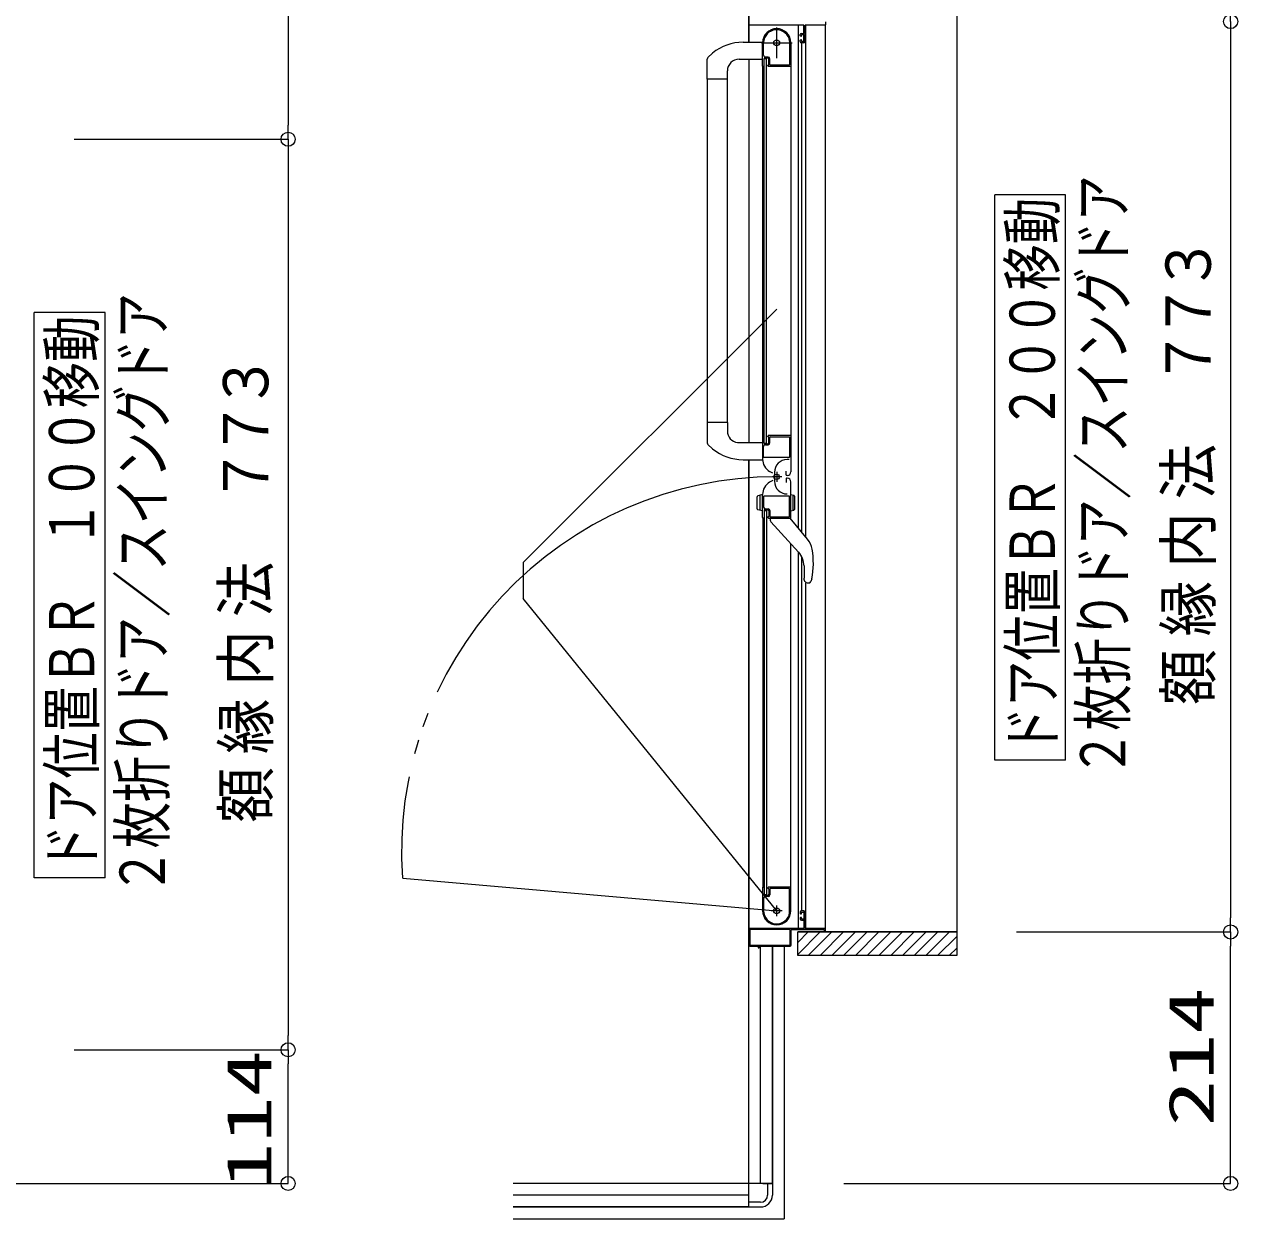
# Model space of a CAD drawing. Units: millimetres on the paper. Extents: x -305 to 305, y -152 to 152.
# Drawn here: x -144.2 to -92.7, y 31.1 to 81.8 of the extents above; entities that cross this region are included whole.
import ezdxf
from ezdxf.enums import TextEntityAlignment as Align

# ---------------------------------------------------------------- set-up
doc = ezdxf.new("R2010")
doc.units = ezdxf.units.MM
doc.linetypes.add('LONG_CHAIN', pattern=[21, 18, -1, 1, -1])
doc.linetypes.add('LONG_DOUBLE_CHAIN', pattern=[21.8, 18, -1, 0.6, -0.6, 0.6, -1])
doc.layers.add('0-0_0', color=7, linetype='Continuous', lineweight=9)
doc.layers.add('0-1_VIEW0001', color=7, linetype='Continuous', lineweight=9)
doc.styles.add('ＭＳ ゴシック', font='')
doc.styles.get('ＭＳ ゴシック').set_extended_font_data('MS Gothic')

# ---------------------------------------------------------------- blocks, each defined once
blk = doc.blocks.new('_ORIGIN')
at = {"layer": '0-0_0'}
blk.add_line((0, 0), (-1, 0), dxfattribs=at)
blk.add_circle((0, 0), 0.5, dxfattribs=at)

msp = doc.modelspace()

# ---------------------------------------------------------------- linework, layer by layer
at = {"layer": '0-1_VIEW0001'}
for p, q in [((-113.434, 81.024), (-113.434, 103.574)), ((-132.983, 101.973), (-132.983, 77.503)), ((-113.434, 82.45), (-113.434, 81.024)), ((-104.609, 82.847), (-104.609, 42.248)), ((-111.114, 81.748), (-113.409, 81.748)), ((-111.328, 60.403), (-111.328, 81.748)), ((-111.199, 81.398), (-111.114, 81.398)), ((-111.099, 81.413), (-111.099, 81.733)), ((-111.049, 81.733), (-111.049, 81.048)), ((-110.199, 81.748), (-111.034, 81.748)), ((-111.011, 60.019), (-111.011, 81.748)), ((-110.184, 81.883), (-110.184, 81.763)), ((-110.184, 43.398), (-110.184, 81.748)), ((-113.677, 81.023), (-112.859, 81.026)), ((-112.849, 80.013), (-112.849, 80.998)), ((-112.804, 80.468), (-112.804, 80.998)), ((-111.699, 81.072), (-111.699, 80.058)), ((-111.649, 80.999), (-111.649, 64.323)), ((-111.249, 81.293), (-111.249, 81.348)), ((-111.249, 81.048), (-111.249, 81.113)), ((-111.214, 81.278), (-111.234, 81.278)), ((-111.234, 81.128), (-111.214, 81.128)), ((-111.199, 81.338), (-111.199, 81.293)), ((-111.199, 81.113), (-111.199, 81.068)), ((-111.099, 80.998), (-111.199, 80.998)), ((-111.188, 60.233), (-111.188, 80.998)), ((-111.114, 81.353), (-111.184, 81.353)), ((-111.184, 81.053), (-111.114, 81.053)), ((-111.099, 81.068), (-111.099, 81.338)), ((-92.983, 81.303), (-92.983, 43.848)), ((-114.973, 80.561), (-115.172, 80.377)), ((-112.634, 80.348), (-112.759, 80.348)), ((-112.614, 80.393), (-112.729, 80.393)), ((-115.199, 79.448), (-115.199, 80.308)), ((-113.844, 80.303), (-112.849, 80.303)), ((-113.434, 80.298), (-113.434, 64.024)), ((-112.834, 64.323), (-112.834, 79.998)), ((-112.808, 79.998), (-112.834, 79.998)), ((-112.786, 80.02), (-112.795, 80.005)), ((-112.684, 80.323), (-112.784, 80.323)), ((-112.784, 63.998), (-112.784, 80.323)), ((-112.684, 63.998), (-112.684, 80.323)), ((-112.624, 80.027), (-112.624, 80.033)), ((-112.614, 80.005), (-112.622, 80.02)), ((-111.659, 79.998), (-112.601, 79.998)), ((-112.584, 80.073), (-112.584, 80.298)), ((-112.539, 80.058), (-112.539, 80.318)), ((-111.709, 80.048), (-112.529, 80.048)), ((-115.199, 79.448), (-115.199, 64.012)), ((-114.344, 79.448), (-115.199, 79.448)), ((-114.349, 79.448), (-114.349, 64.874)), ((-114.344, 79.448), (-114.344, 79.803)), ((-142.069, 76.903), (-132.983, 76.903)), ((-132.983, 76.303), (-132.983, 38.848)), ((-99.987, 74.548), (-102.987, 74.548)), ((-102.987, 50.548), (-102.987, 74.548)), ((-99.987, 50.548), (-99.987, 74.548)), ((-140.755, 69.548), (-143.755, 69.548)), ((-143.755, 45.548), (-143.755, 69.548)), ((-140.755, 45.548), (-140.755, 69.548)), ((-114.344, 64.874), (-115.199, 64.874)), ((-114.344, 64.874), (-114.344, 64.519)), ((-114.974, 63.761), (-115.172, 63.944)), ((-113.914, 64.024), (-112.859, 64.024)), ((-112.849, 64.308), (-112.849, 63.322)), ((-112.834, 64.323), (-112.808, 64.323)), ((-112.795, 64.316), (-112.786, 64.302)), ((-112.784, 63.998), (-112.684, 63.998)), ((-112.759, 63.973), (-112.634, 63.973)), ((-112.729, 63.933), (-112.614, 63.933)), ((-112.624, 64.288), (-112.624, 64.294)), ((-112.622, 64.302), (-112.614, 64.316)), ((-111.649, 64.323), (-112.601, 64.323)), ((-112.584, 64.023), (-112.584, 64.248)), ((-112.539, 64.008), (-112.539, 64.258)), ((-112.524, 64.273), (-111.709, 64.273)), ((-111.699, 64.263), (-111.699, 63.403)), ((-111.649, 64.354), (-111.649, 62.784)), ((-112.804, 63.408), (-112.804, 63.858)), ((-111.709, 63.393), (-112.789, 63.393)), ((-113.677, 63.298), (-112.859, 63.296)), ((-113.434, 31.574), (-113.434, 63.298)), ((-113.434, 63.298), (-113.434, 42.698)), ((-111.723, 63.303), (-111.803, 63.303)), ((-112.419, 62.727), (-112.549, 62.802)), ((-112.419, 62.419), (-112.549, 62.344)), ((-112.343, 62.763), (-112.343, 62.383)), ((-111.854, 62.658), (-111.854, 62.808)), ((-111.854, 62.488), (-111.854, 62.338)), ((-111.799, 62.633), (-111.829, 62.633)), ((-111.799, 62.513), (-111.829, 62.513)), ((-111.649, 60.793), (-111.649, 62.363)), ((-112.849, 61.823), (-113.044, 61.77)), ((-112.849, 60.838), (-112.849, 61.824)), ((-113.099, 61.698), (-113.099, 61.247)), ((-112.949, 61.149), (-112.949, 61.796)), ((-112.804, 61.738), (-112.804, 61.288)), ((-111.709, 61.753), (-112.789, 61.753)), ((-111.699, 60.883), (-111.699, 61.743)), ((-111.549, 61.149), (-111.549, 61.796)), ((-111.499, 61.756), (-111.499, 61.19)), ((-112.849, 61.123), (-113.044, 61.175)), ((-112.834, 60.823), (-112.834, 45.148)), ((-112.834, 60.823), (-112.808, 60.823)), ((-112.795, 60.83), (-112.786, 60.845)), ((-112.784, 61.148), (-112.784, 44.823)), ((-112.784, 61.148), (-112.684, 61.148)), ((-112.759, 61.173), (-112.634, 61.173)), ((-112.729, 61.213), (-112.614, 61.213)), ((-112.684, 61.148), (-112.684, 44.823)), ((-112.624, 60.858), (-112.624, 60.852)), ((-112.622, 60.845), (-112.614, 60.83)), ((-112.601, 60.823), (-111.659, 60.823)), ((-112.584, 61.123), (-112.584, 60.898)), ((-112.539, 61.138), (-112.539, 60.888)), ((-112.524, 60.873), (-111.709, 60.873)), ((-112.524, 60.823), (-112.524, 60.732)), ((-110.936, 59.928), (-111.674, 60.823)), ((-111.649, 61.123), (-111.525, 61.156)), ((-112.495, 60.661), (-111.317, 59.373)), ((-111.649, 44.148), (-111.649, 59.736)), ((-111.328, 43.398), (-111.328, 59.385)), ((-111.188, 44.148), (-111.188, 59.188)), ((-111.09, 58.789), (-111.09, 58.27)), ((-110.756, 58.236), (-110.8, 58.121)), ((-111.029, 58.109), (-111.027, 58.106)), ((-111.011, 43.398), (-111.011, 58.073)), ((-110.952, 58.073), (-110.87, 58.073)), ((-110.828, 58.087), (-110.8, 58.121)), ((-110.828, 58.087), (-110.828, 58.086)), ((-99.987, 50.548), (-102.987, 50.548)), ((-140.755, 45.548), (-143.755, 45.548)), ((-112.849, 45.133), (-112.849, 44.148)), ((-112.808, 45.148), (-112.834, 45.148)), ((-112.786, 45.127), (-112.795, 45.141)), ((-112.684, 44.823), (-112.784, 44.823)), ((-112.624, 45.119), (-112.624, 45.113)), ((-112.614, 45.141), (-112.622, 45.127)), ((-111.659, 45.148), (-112.601, 45.148)), ((-112.584, 45.073), (-112.584, 44.848)), ((-112.539, 45.088), (-112.539, 44.828)), ((-111.709, 45.098), (-112.529, 45.098)), ((-111.699, 44.074), (-111.699, 45.088)), ((-112.804, 44.678), (-112.804, 44.148)), ((-112.634, 44.798), (-112.759, 44.798)), ((-112.614, 44.753), (-112.729, 44.753)), ((-111.249, 44.098), (-111.249, 44.033)), ((-111.249, 43.853), (-111.249, 43.798)), ((-111.234, 44.018), (-111.214, 44.018)), ((-111.214, 43.868), (-111.234, 43.868)), ((-111.099, 44.148), (-111.199, 44.148)), ((-111.199, 44.033), (-111.199, 44.078)), ((-111.199, 43.808), (-111.199, 43.853)), ((-111.184, 44.093), (-111.114, 44.093)), ((-111.114, 43.793), (-111.184, 43.793)), ((-111.099, 44.078), (-111.099, 43.808)), ((-111.049, 43.413), (-111.049, 44.098)), ((-111.114, 43.398), (-113.409, 43.398)), ((-113.389, 43.333), (-113.389, 42.708)), ((-111.694, 43.348), (-113.374, 43.348)), ((-111.679, 42.708), (-111.679, 43.333)), ((-111.634, 42.698), (-111.634, 43.333)), ((-111.619, 43.348), (-110.249, 43.348)), ((-111.199, 43.748), (-111.114, 43.748)), ((-111.099, 43.733), (-111.099, 43.413)), ((-110.199, 43.398), (-111.034, 43.398)), ((-110.234, 43.333), (-110.234, 43.263)), ((-110.184, 43.263), (-110.184, 43.383)), ((-104.609, 43.248), (-111.359, 43.248)), ((-110.41, 43.248), (-111.359, 42.298)), ((-110.91, 43.248), (-111.359, 42.798)), ((-109.91, 43.248), (-110.909, 42.248)), ((-109.41, 43.248), (-110.409, 42.248)), ((-108.91, 43.248), (-109.909, 42.248)), ((-108.409, 43.248), (-109.409, 42.248)), ((-107.91, 43.248), (-108.909, 42.248)), ((-107.409, 43.248), (-108.409, 42.248)), ((-106.909, 43.248), (-107.909, 42.248)), ((-106.409, 43.248), (-107.409, 42.248)), ((-105.909, 43.248), (-106.909, 42.248)), ((-105.414, 43.248), (-106.414, 42.248)), ((-104.919, 43.248), (-105.919, 42.248)), ((-104.609, 43.063), (-105.425, 42.248)), ((-102.069, 43.248), (-92.983, 43.248)), ((-113.384, 42.648), (-113.049, 42.648)), ((-113.374, 42.693), (-111.694, 42.693)), ((-113.034, 42.633), (-113.034, 42.583)), ((-113.024, 42.573), (-113.004, 42.573)), ((-112.994, 42.583), (-112.994, 42.633)), ((-112.979, 42.648), (-111.684, 42.648)), ((-112.934, 32.574), (-112.934, 42.648)), ((-112.434, 32.574), (-112.434, 42.648)), ((-112.434, 42.648), (-112.434, 32.574)), ((-104.609, 42.568), (-104.93, 42.248)), ((-92.984, 33.173), (-92.984, 42.648)), ((-142.069, 38.248), (-132.983, 38.248)), ((-132.984, 33.173), (-132.984, 37.648)), ((-149.394, 32.573), (-132.984, 32.573)), ((-112.434, 32.574), (-123.434, 32.574)), ((-112.834, 32.574), (-112.434, 32.574)), ((-112.634, 32.574), (-112.634, 32.074)), ((-112.434, 32.574), (-112.434, 32.074)), ((-109.394, 32.573), (-92.984, 32.573)), ((-113.434, 32.074), (-123.434, 32.074)), ((-113.434, 31.574), (-113.434, 31.974)), ((-113.434, 31.574), (-123.434, 31.574)), ((-123.434, 31.574), (-113.434, 31.574)), ((-112.934, 31.774), (-113.434, 31.774)), ((-113.434, 31.574), (-112.934, 31.574))]:
    msp.add_line(p, q, dxfattribs=at)
at = {"layer": '0-1_VIEW0001', "linetype": 'LONG_CHAIN'}
for p, q in [((-112.249, 80.348), (-112.249, 81.648)), ((-112.899, 80.998), (-111.599, 80.998)), ((-112.037, 62.573), (-112.428, 62.573)), ((-112.249, 62.786), (-112.249, 62.361)), ((-112.249, 43.918), (-112.249, 44.378)), ((-112.019, 44.148), (-112.479, 44.148))]:
    msp.add_line(p, q, dxfattribs=at)
at = {"layer": '0-1_VIEW0001', "linetype": 'LONG_DOUBLE_CHAIN'}
for p, q in [((-112.249, 69.695), (-123.01, 58.934)), ((-123.01, 58.934), (-123.01, 57.408)), ((-112.249, 44.148), (-123.01, 57.408)), ((-128.114, 45.536), (-112.249, 44.148)), ((-111.934, 42.648), (-111.934, 31.074)), ((-123.434, 31.074), (-111.934, 31.074))]:
    msp.add_line(p, q, dxfattribs=at)
at = {"layer": '0-1_VIEW0001', "color": 5}
msp.add_line((-111.359, 43.248), (-104.609, 43.248), dxfattribs=at)
at = {"layer": '0-1_VIEW0001'}
for points in [[(-111.649, 61.123), (-111.649, 61.823), (-111.525, 61.789)], [(-111.082, 58.209), (-111.083, 58.213), (-111.084, 58.217), (-111.085, 58.221), (-111.086, 58.226), (-111.087, 58.23), (-111.087, 58.234), (-111.088, 58.238), (-111.089, 58.243), (-111.089, 58.247), (-111.09, 58.252), (-111.09, 58.254), (-111.09, 58.256), (-111.09, 58.258), (-111.09, 58.26), (-111.09, 58.262), (-111.09, 58.264), (-111.09, 58.267), (-111.09, 58.269), (-111.09, 58.271), (-111.09, 58.273)], [(-111.029, 58.109), (-111.03, 58.11), (-111.031, 58.111), (-111.032, 58.112), (-111.033, 58.113), (-111.034, 58.114), (-111.035, 58.116), (-111.036, 58.117), (-111.037, 58.118), (-111.038, 58.12), (-111.039, 58.121), (-111.04, 58.122), (-111.041, 58.124), (-111.042, 58.125), (-111.043, 58.127), (-111.044, 58.128), (-111.045, 58.13), (-111.046, 58.131), (-111.047, 58.133), (-111.049, 58.135), (-111.051, 58.138), (-111.053, 58.141), (-111.054, 58.144), (-111.056, 58.147), (-111.058, 58.151), (-111.06, 58.154), (-111.062, 58.158), (-111.064, 58.161), (-111.066, 58.165), (-111.068, 58.169), (-111.069, 58.173), (-111.071, 58.177), (-111.073, 58.18), (-111.074, 58.184), (-111.076, 58.188), (-111.077, 58.192), (-111.078, 58.196), (-111.08, 58.2), (-111.081, 58.205), (-111.082, 58.209)], [(-110.87, 58.073), (-110.868, 58.073), (-110.866, 58.074), (-110.864, 58.074), (-110.861, 58.074), (-110.859, 58.074), (-110.857, 58.075), (-110.855, 58.075), (-110.853, 58.075), (-110.85, 58.076), (-110.848, 58.076), (-110.846, 58.077), (-110.844, 58.078), (-110.842, 58.078), (-110.839, 58.079), (-110.837, 58.08), (-110.835, 58.081), (-110.833, 58.082), (-110.831, 58.083), (-110.83, 58.085), (-110.828, 58.086)], [(-104.609, 42.248), (-111.359, 42.248), (-111.359, 43.249)]]:
    msp.add_lwpolyline(points, dxfattribs=at)
for centre, radius in [((-112.249, 80.998), 0.125), ((-112.249, 62.573), 0.113), ((-112.249, 44.148), 0.125)]:
    msp.add_circle(centre, radius, dxfattribs=at)
for centre, radius, start, end in [((-113.409, 81.773), 0.025, 180, 270), ((-112.249, 80.998), 0.6, 0, 180), ((-112.249, 80.998), 0.555, 7.7671, 180), ((-111.199, 81.348), 0.05, 90, 180), ((-111.114, 81.733), 0.015, 0, 90), ((-111.114, 81.413), 0.015, 270, 0), ((-111.034, 81.733), 0.015, 90, 180), ((-110.199, 81.763), 0.015, 270, 0), ((-113.67, 78.953), 2.07, 90.2, 129.0242), ((-111.709, 81.072), 0.01, 0, 7.7671), ((-111.234, 81.293), 0.015, 180, 270), ((-111.234, 81.113), 0.015, 90, 180), ((-111.199, 81.048), 0.05, 180, 270), ((-111.214, 81.293), 0.015, 270, 0), ((-111.214, 81.113), 0.015, 0, 90), ((-111.184, 81.338), 0.015, 90, 180), ((-111.184, 81.068), 0.015, 180, 270), ((-111.114, 81.338), 0.015, 0, 90), ((-111.114, 81.068), 0.015, 270, 0), ((-111.099, 81.048), 0.05, 270, 0), ((-115.099, 80.308), 0.1, 136.5276, 180), ((-112.729, 80.468), 0.075, 180, 270), ((-112.759, 80.323), 0.025, 90, 180), ((-112.634, 80.298), 0.05, 0, 90), ((-112.614, 80.318), 0.075, 0, 90), ((-113.844, 79.803), 0.5, 90, 180), ((-112.834, 80.013), 0.015, 180, 270), ((-112.808, 80.013), 0.015, 270, 329.0362), ((-112.799, 80.027), 0.015, 329.0362, 0), ((-112.609, 80.033), 0.015, 90, 180), ((-112.609, 80.027), 0.015, 180, 210.9638), ((-112.601, 80.013), 0.015, 210.9638, 270), ((-112.609, 80.073), 0.025, 270, 0), ((-112.529, 80.058), 0.01, 180, 270), ((-111.709, 80.058), 0.01, 270, 0), ((-111.659, 80.008), 0.01, 270, 0), ((-113.844, 64.519), 0.5, 180, 262.0444), ((-115.099, 64.013), 0.1, 180, 223.4724), ((-112.834, 64.308), 0.015, 90, 180), ((-112.808, 64.308), 0.015, 30.9638, 90), ((-112.729, 63.858), 0.075, 90, 180), ((-112.799, 64.294), 0.015, 0, 30.9638), ((-112.759, 63.998), 0.025, 180, 270), ((-112.634, 64.023), 0.05, 270, 0), ((-112.609, 64.294), 0.015, 149.0362, 180), ((-112.609, 64.288), 0.015, 180, 270), ((-112.601, 64.308), 0.015, 90, 149.0362), ((-112.614, 64.008), 0.075, 270, 0), ((-112.609, 64.248), 0.025, 0, 90), ((-112.524, 64.258), 0.015, 90, 180), ((-111.709, 64.263), 0.01, 0, 90), ((-111.659, 64.313), 0.01, 0, 90), ((-113.67, 65.368), 2.07, 230.9419, 269.8), ((-112.789, 63.408), 0.015, 180, 270), ((-111.709, 63.403), 0.01, 270, 0), ((-112.249, 63.322), 0.6, 180, 240), ((-111.803, 62.763), 0.54, 90, 180), ((-112.249, 61.824), 0.6, 120, 180), ((-111.803, 62.383), 0.54, 180, 270), ((-111.829, 62.658), 0.025, 180, 270), ((-111.829, 62.488), 0.025, 90, 180), ((-111.799, 62.783), 0.15, 270, 0), ((-111.799, 62.363), 0.15, 0, 90), ((-113.024, 61.698), 0.075, 105, 180), ((-112.789, 61.738), 0.015, 90, 180), ((-112.729, 61.288), 0.075, 180, 270), ((-111.709, 61.743), 0.01, 0, 90), ((-111.534, 61.756), 0.035, 0, 75), ((-113.024, 61.247), 0.075, 180, 255), ((-112.834, 60.838), 0.015, 180, 270), ((-112.808, 60.838), 0.015, 270, 329.0362), ((-112.799, 60.852), 0.015, 329.0362, 0), ((-112.759, 61.148), 0.025, 90, 180), ((-112.634, 61.123), 0.05, 0, 90), ((-112.609, 60.858), 0.015, 90, 180), ((-112.609, 60.852), 0.015, 180, 210.9638), ((-112.614, 61.138), 0.075, 0, 90), ((-112.601, 60.838), 0.015, 210.9638, 270), ((-112.609, 60.898), 0.025, 270, 0), ((-112.524, 60.888), 0.015, 180, 270), ((-111.709, 60.883), 0.01, 270, 0), ((-111.659, 60.833), 0.01, 270, 0), ((-111.534, 61.19), 0.035, 285, 0), ((-112.424, 60.732), 0.1, 180, 222.4362), ((-111.631, 59.355), 0.9, 9.2884, 39.5), ((-111.955, 58.789), 0.865, 0, 42.4362), ((-114.364, 58.908), 3.67, 349.4547, 9.2884), ((-110.952, 58.173), 0.1, 221.8103, 270), ((-112.834, 45.133), 0.015, 90, 180), ((-112.808, 45.133), 0.015, 30.9638, 90), ((-112.799, 45.119), 0.015, 0, 30.9638), ((-112.759, 44.823), 0.025, 180, 270), ((-112.634, 44.848), 0.05, 270, 0), ((-112.609, 45.119), 0.015, 149.0362, 180), ((-112.609, 45.113), 0.015, 180, 270), ((-112.601, 45.133), 0.015, 90, 149.0362), ((-112.614, 44.828), 0.075, 270, 0), ((-112.609, 45.073), 0.025, 0, 90), ((-112.529, 45.088), 0.01, 90, 180), ((-111.709, 45.088), 0.01, 0, 90), ((-111.659, 45.138), 0.01, 0, 90), ((-112.729, 44.678), 0.075, 90, 180), ((-112.249, 44.148), 0.6, 180, 0), ((-112.249, 44.148), 0.555, 180, 352.2329), ((-111.709, 44.074), 0.01, 352.2329, 0), ((-111.664, 44.248), 0.015, 0, 2.6935), ((-111.199, 44.098), 0.05, 90, 180), ((-111.234, 44.033), 0.015, 180, 270), ((-111.234, 43.853), 0.015, 90, 180), ((-111.199, 43.798), 0.05, 180, 270), ((-111.214, 44.033), 0.015, 270, 0), ((-111.214, 43.853), 0.015, 0, 90), ((-111.184, 44.078), 0.015, 90, 180), ((-111.184, 43.808), 0.015, 180, 270), ((-111.114, 44.078), 0.015, 0, 90), ((-111.114, 43.808), 0.015, 270, 0), ((-111.099, 44.098), 0.05, 0, 90), ((-113.409, 43.373), 0.025, 90, 180), ((-113.374, 43.333), 0.015, 90, 180), ((-111.694, 43.333), 0.015, 0, 90), ((-111.619, 43.333), 0.015, 90, 180), ((-111.114, 43.733), 0.015, 0, 90), ((-111.114, 43.413), 0.015, 270, 0), ((-111.034, 43.413), 0.015, 180, 270), ((-110.249, 43.333), 0.015, 0, 90), ((-110.219, 43.263), 0.015, 180, 270), ((-110.199, 43.383), 0.015, 0, 90), ((-110.199, 43.263), 0.015, 270, 0), ((-113.384, 42.698), 0.05, 180, 270), ((-113.374, 42.708), 0.015, 180, 270), ((-113.049, 42.633), 0.015, 0, 90), ((-113.024, 42.583), 0.01, 180, 270), ((-113.004, 42.583), 0.01, 270, 0), ((-112.979, 42.633), 0.015, 90, 180), ((-111.694, 42.708), 0.015, 270, 0), ((-111.684, 42.698), 0.05, 270, 0), ((-112.934, 32.074), 0.5, 270, 0), ((-112.934, 32.074), 0.3, 270, 0)]:
    msp.add_arc(centre, radius, start, end, dxfattribs=at)
at = {"layer": '0-1_VIEW0001', "linetype": 'LONG_DOUBLE_CHAIN'}
msp.add_arc((-112.249, 46.648), 15.925, 90, 183.9973, dxfattribs=at)

# ---------------------------------------------------------------- block references
at = {"layer": '0-1_VIEW0001', "xscale": 0.6, "yscale": 0.6}
for p, rotation in [((-92.983, 81.903), 270), ((-92.983, 81.903), 90), ((-132.983, 76.903), 270), ((-132.983, 76.903), 90), ((-92.983, 43.248), 270), ((-92.984, 43.248), 90), ((-132.983, 38.248), 270), ((-132.984, 38.248), 90), ((-132.984, 32.573), 270), ((-92.984, 32.573), 270)]:
    msp.add_blockref('_ORIGIN', p, dxfattribs=dict(at, rotation=rotation))

# ---------------------------------------------------------------- texts
at = {"layer": '0-1_VIEW0001', "style": 'ＭＳ ゴシック'}
for s, width, p in [('２枚折りドア／スイングドア', 0.75, (-96.87, 49.833)), ('ドア位置ＢＲ\u3000２００移動', 0.75, (-99.868, 50.833)), ('３', 0.9, (-93.249, 70.427)), ('２枚折りドア／スイングドア', 0.75, (-137.638, 44.833)), ('７', 0.9, (-93.249, 68.439)), ('ドア位置ＢＲ\u3000１００移動', 0.75, (-140.635, 45.833)), ('７', 0.9, (-93.249, 66.451)), ('３', 0.9, (-133.249, 65.427)), ('７', 0.9, (-133.249, 63.439)), ('法', 0.9, (-93.249, 61.611)), ('７', 0.9, (-133.249, 61.451)), ('内', 0.9, (-93.249, 58.703)), ('法', 0.9, (-133.249, 56.611)), ('縁', 0.9, (-93.249, 55.795)), ('内', 0.9, (-133.249, 53.703)), ('額', 0.9, (-93.249, 52.887)), ('縁', 0.9, (-133.249, 50.795)), ('額', 0.9, (-133.249, 47.887)), ('214', 1.5, (-93.123, 35.001)), ('114', 1.5, (-133.114, 32.34))]:
    msp.add_text(s, height=1.921, rotation=90, dxfattribs=dict(at, width=width)).set_placement(p, align=Align.BOTTOM_LEFT)

doc.saveas('drawing.dxf')
